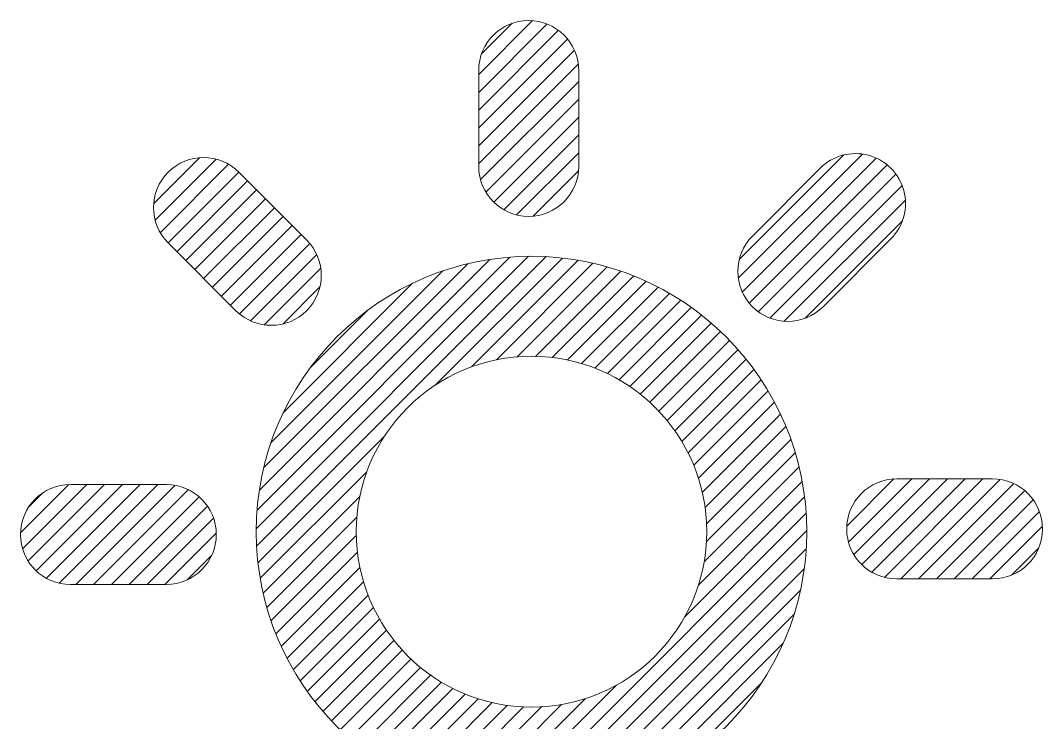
# Model space of a CAD drawing. Header units: millimetres. Extents: x 1946 to 4611, y 2266 to 2855.
# Drawn here: x 2723.694 to 2727.377, y 2712.343 to 2714.872 of the extents above; entities that cross this region are included whole.
import ezdxf

# ---------------------------------------------------------------- set-up
doc = ezdxf.new("R2010")
doc.units = ezdxf.units.MM

msp = doc.modelspace()

# ---------------------------------------------------------------- hatches: boundary and pattern name
at = {"lineweight": 0}
h = msp.add_hatch(dxfattribs=at)
h.set_pattern_fill('ANSI31', color=256, scale=0.014294)
h.set_pattern_definition([(45, (1347.743725, 3327.168553), (-0.0320920678, 0.0320920678), [])])
edge = h.paths.add_edge_path()
edge.add_arc((2725.53566, 2713.03039), 0.99192, 0, 360)
edge = h.paths.add_edge_path(flags=17)
edge.add_arc((2725.53566, 2713.03039), 0.6317, 0, 360)
edge = h.paths.add_edge_path()
edge.add_arc((2726.45901, 2713.96798), 0.18011, 135, 315)
edge.add_line((2726.58637, 2713.84062), (2726.83055, 2714.0848))
edge.add_arc((2726.70319, 2714.21216), 0.18011, 315, 495)
edge.add_line((2726.57584, 2714.33951), (2726.33165, 2714.09533))
edge = h.paths.add_edge_path()
edge.add_arc((2726.71743, 2711.86285), 0.18011, 225, 405)
edge.add_line((2726.84479, 2711.99021), (2726.6006, 2712.23439))
edge.add_arc((2726.47325, 2712.10703), 0.18011, 45, 225)
edge.add_line((2726.34589, 2711.97967), (2726.59007, 2711.73549))
edge = h.paths.add_edge_path()
edge.add_arc((2727.19687, 2713.04045), 0.18011, 270, 450)
edge.add_line((2727.19687, 2713.22056), (2726.85154, 2713.22056))
edge.add_arc((2726.85154, 2713.04045), 0.18011, 90, 270)
edge.add_line((2726.85154, 2712.86034), (2727.19687, 2712.86034))
edge = h.paths.add_edge_path()
edge.add_arc((2724.59807, 2713.95374), 0.18011, 225, 405)
edge.add_line((2724.72543, 2714.0811), (2724.48125, 2714.32528))
edge.add_arc((2724.35389, 2714.19792), 0.18011, 45, 225)
edge.add_line((2724.22653, 2714.07056), (2724.47071, 2713.82638))
edge = h.paths.add_edge_path()
edge.add_line((2723.87445, 2712.84021), (2724.21977, 2712.84021))
edge.add_arc((2724.21977, 2713.02032), 0.18011, 270, 450)
edge.add_line((2724.21977, 2713.20043), (2723.87445, 2713.20043))
edge.add_arc((2723.87445, 2713.02032), 0.18011, 90, 270)
edge = h.paths.add_edge_path()
edge.add_arc((2725.52559, 2714.34627), 0.18011, 180, 360)
edge.add_line((2725.7057, 2714.34627), (2725.7057, 2714.6916))
edge.add_arc((2725.52559, 2714.6916), 0.18011, 0, 180)
edge.add_line((2725.34548, 2714.6916), (2725.34548, 2714.34627))
edge = h.paths.add_edge_path()
edge.add_arc((2725.54572, 2711.36918), 0.18011, 180, 360)
edge.add_line((2725.72583, 2711.36918), (2725.72583, 2711.7145))
edge.add_arc((2725.54572, 2711.7145), 0.18011, 0, 180)
edge.add_line((2725.36561, 2711.7145), (2725.36561, 2711.36918))
edge = h.paths.add_edge_path()
edge.add_arc((2724.36812, 2711.84862), 0.18011, 135, 315)
edge.add_line((2724.49548, 2711.72126), (2724.73966, 2711.96544))
edge.add_arc((2724.6123, 2712.0928), 0.18011, 315, 495)
edge.add_line((2724.48495, 2712.22015), (2724.24077, 2711.97597))

# ---------------------------------------------------------------- linework, layer by layer
for points in [[(2725.34548, 2714.34627, 1), (2725.7057, 2714.34627), (2725.7057, 2714.6916, 1), (2725.34548, 2714.6916), (2725.34548, 2714.34627, 1)], [(2724.47071, 2713.82638, 1), (2724.72543, 2714.0811), (2724.48125, 2714.32528, 1), (2724.22653, 2714.07056), (2724.47071, 2713.82638, 1)], [(2726.33165, 2714.09533, 1), (2726.58637, 2713.84062), (2726.83055, 2714.0848, 1), (2726.57584, 2714.33951), (2726.33165, 2714.09533, 1)], [(2723.87445, 2712.84021), (2724.21977, 2712.84021, 1), (2724.21977, 2713.20043), (2723.87445, 2713.20043, 1), (2723.87445, 2712.84021)], [(2727.19687, 2712.86034, 1), (2727.19687, 2713.22056), (2726.85154, 2713.22056, 1), (2726.85154, 2712.86034), (2727.19687, 2712.86034, 1)]]:
    msp.add_lwpolyline(points, format="xyb", close=True, dxfattribs=at)
for radius in [0.99192, 0.6317]:
    msp.add_circle((2725.53566, 2713.03039), radius, dxfattribs=at)

doc.saveas('drawing.dxf')
